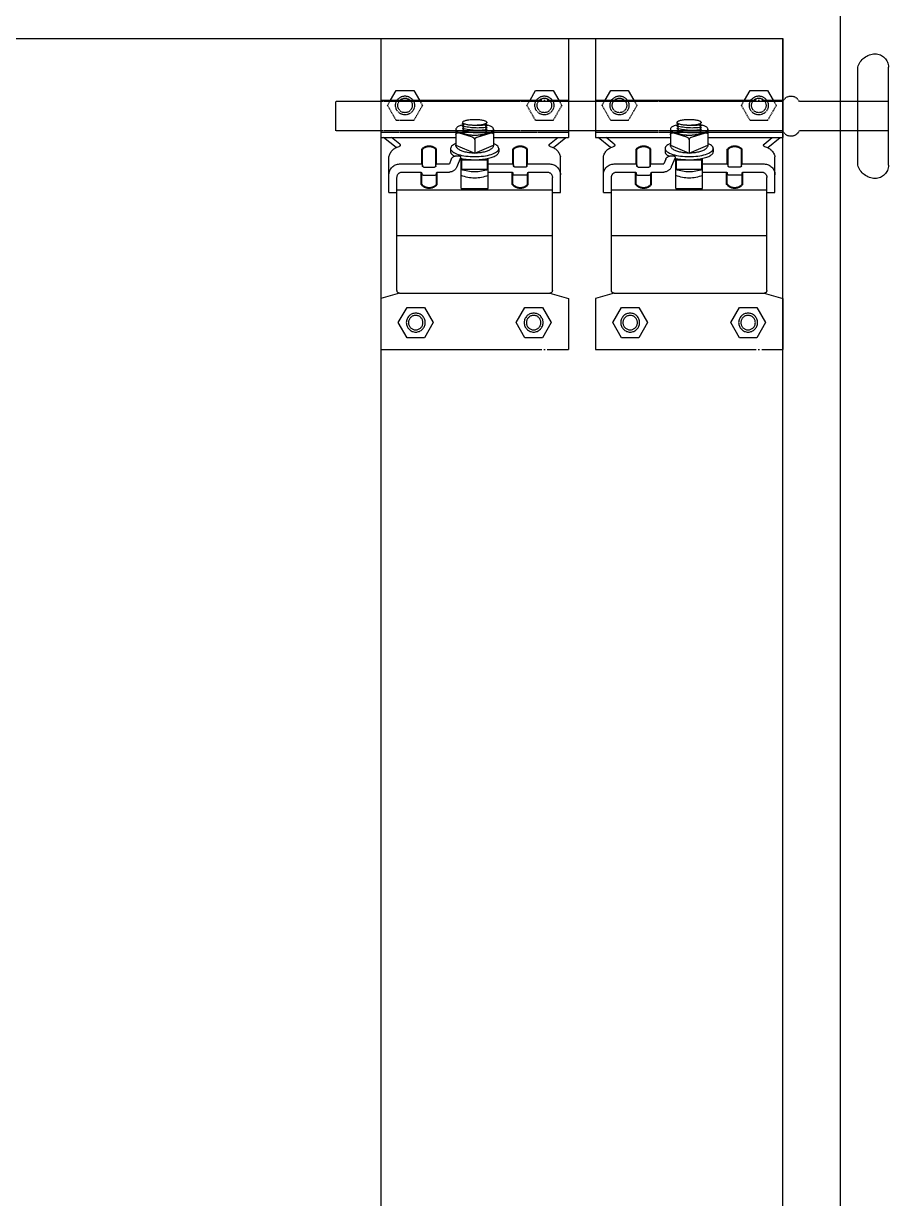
# Model space of a CAD drawing. Header units: millimetres. Extents: x 204328 to 274136, y -196910 to -178068.
# Drawn here: x 259476.9 to 259799.7, y -184836.7 to -184398.5 of the extents above; entities that cross this region are included whole.
import ezdxf

# ---------------------------------------------------------------- set-up
doc = ezdxf.new("R2010")
doc.units = ezdxf.units.MM
doc.linetypes.add('CEN', pattern=[62, 60, -1, 0, -1])
doc.linetypes.add('HIDDEN', pattern=[0.375, 0.25, -0.125])
doc.layers.add('CENTER', color=1, linetype='CEN')

# ---------------------------------------------------------------- blocks, each defined once
blk = doc.blocks.new('상부더블힌지입면')
at = {"color": 8}
for p, q in [((-337431.48, 320574.5, 0), (-337501.48, 320574.5, 0)), ((-337501.48, 320574.5, 0), (-337501.48, 320537.49, 0)), ((-337431.48, 320574.5, 0), (-337431.48, 320537.49, 0)), ((-337351.45, 320574.5, 0), (-337421.45, 320574.5, 0)), ((-337421.45, 320574.5, 0), (-337421.45, 320537.49, 0)), ((-337351.45, 320574.5, 0), (-337351.45, 320537.49, 0)), ((-337540.89, 320527.24, 0), (-337540.89, 320563.74, 0)), ((-337529.39, 320527.21, 0), (-337529.39, 320563.77, 0)), ((-337431.48, 320551.48, 0), (-337501.48, 320551.48, 0)), ((-337351.45, 320551.48, 0), (-337421.45, 320551.48, 0)), ((-337473.48, 320540.61, 0), (-337473.48, 320534.69, 0)), ((-337470.94, 320542.17, 0), (-337471.35, 320542.17, 0)), ((-337470.96, 320542.32, 0), (-337470.63, 320542.65, 0)), ((-337470.63, 320541.87, 0), (-337470.96, 320542.19, 0)), ((-337470.96, 320541.41, 0), (-337470.63, 320541.74, 0)), ((-337470.63, 320540.96, 0), (-337470.96, 320541.28, 0)), ((-337470.96, 320540.5, 0), (-337470.63, 320540.83, 0)), ((-337462.33, 320542.32, 0), (-337462.01, 320542.65, 0)), ((-337462.01, 320541.87, 0), (-337462.33, 320542.19, 0)), ((-337462.33, 320541.41, 0), (-337462.01, 320541.74, 0)), ((-337462.01, 320540.96, 0), (-337462.33, 320541.28, 0)), ((-337462.33, 320540.5, 0), (-337462.01, 320540.83, 0)), ((-337461.61, 320542.17, 0), (-337462.32, 320542.17, 0)), ((-337462.01, 320542.77, 0), (-337462.13, 320542.89, 0)), ((-337459.48, 320540.61, 0), (-337459.48, 320534.69, 0)), ((-337393.45, 320540.61, 0), (-337393.45, 320534.69, 0)), ((-337390.9, 320542.17, 0), (-337391.32, 320542.17, 0)), ((-337390.92, 320542.32, 0), (-337390.6, 320542.65, 0)), ((-337390.6, 320541.87, 0), (-337390.92, 320542.19, 0)), ((-337390.92, 320541.41, 0), (-337390.6, 320541.74, 0)), ((-337390.6, 320540.96, 0), (-337390.92, 320541.28, 0)), ((-337390.92, 320540.5, 0), (-337390.6, 320540.83, 0)), ((-337382.3, 320542.32, 0), (-337381.97, 320542.65, 0)), ((-337381.97, 320541.87, 0), (-337382.3, 320542.19, 0)), ((-337382.3, 320541.41, 0), (-337381.97, 320541.74, 0)), ((-337381.97, 320540.96, 0), (-337382.3, 320541.28, 0)), ((-337382.3, 320540.5, 0), (-337381.97, 320540.83, 0)), ((-337381.58, 320542.17, 0), (-337382.28, 320542.17, 0)), ((-337381.97, 320542.77, 0), (-337382.09, 320542.89, 0)), ((-337379.45, 320540.61, 0), (-337379.45, 320534.69, 0)), ((-337473.48, 320537.49, 0), (-337501.48, 320537.49, 0)), ((-337495.83, 320533.78, 0), (-337500.48, 320537.49, 0)), ((-337494.45, 320535.07, 0), (-337497.48, 320537.49, 0)), ((-337467.34, 320537.72, 0), (-337472.57, 320539.33, 0)), ((-337470.63, 320540.05, 0), (-337470.96, 320540.38, 0)), ((-337470.96, 320539.6, 0), (-337470.63, 320539.92, 0)), ((-337470.61, 320539.12, 0), (-337470.96, 320539.47, 0)), ((-337466.48, 320536.63, 0), (-337466.48, 320531.7, 0)), ((-337465.62, 320537.72, 0), (-337460.39, 320539.33, 0)), ((-337462.01, 320540.05, 0), (-337462.33, 320540.38, 0)), ((-337462.33, 320539.6, 0), (-337462.01, 320539.92, 0)), ((-337462.14, 320539.27, 0), (-337462.33, 320539.47, 0)), ((-337431.48, 320537.49, 0), (-337459.48, 320537.49, 0)), ((-337438.51, 320535.07, 0), (-337435.48, 320537.49, 0)), ((-337437.13, 320533.78, 0), (-337432.48, 320537.49, 0)), ((-337393.45, 320537.49, 0), (-337421.45, 320537.49, 0)), ((-337415.8, 320533.78, 0), (-337420.45, 320537.49, 0)), ((-337414.42, 320535.07, 0), (-337417.45, 320537.49, 0)), ((-337387.31, 320537.72, 0), (-337392.54, 320539.33, 0)), ((-337390.6, 320540.05, 0), (-337390.92, 320540.38, 0)), ((-337390.92, 320539.6, 0), (-337390.6, 320539.92, 0)), ((-337390.57, 320539.12, 0), (-337390.92, 320539.47, 0)), ((-337386.45, 320536.63, 0), (-337386.45, 320531.7, 0)), ((-337385.59, 320537.72, 0), (-337380.36, 320539.33, 0)), ((-337381.97, 320540.05, 0), (-337382.3, 320540.38, 0)), ((-337382.3, 320539.6, 0), (-337381.97, 320539.92, 0)), ((-337382.1, 320539.27, 0), (-337382.3, 320539.47, 0)), ((-337351.45, 320537.49, 0), (-337379.45, 320537.49, 0)), ((-337358.48, 320535.07, 0), (-337355.45, 320537.49, 0)), ((-337357.1, 320533.78, 0), (-337352.45, 320537.49, 0)), ((-337486.23, 320527.66, 0), (-337486.23, 320533.23, 0)), ((-337485.98, 320527, 0), (-337485.98, 320533.13, 0)), ((-337480.98, 320527, 0), (-337480.98, 320533.13, 0)), ((-337480.73, 320527.66, 0), (-337480.73, 320533.23, 0)), ((-337475.48, 320533.41, 0), (-337475.48, 320532.23, 0)), ((-337466.48, 320531.7, 0), (-337473.48, 320534.69, 0)), ((-337459.48, 320534.69, 0), (-337466.48, 320531.7, 0)), ((-337457.48, 320533.41, 0), (-337457.48, 320532.23, 0)), ((-337452.23, 320527.66, 0), (-337452.23, 320533.23, 0)), ((-337451.98, 320527, 0), (-337451.98, 320533.13, 0)), ((-337446.98, 320527, 0), (-337446.98, 320533.13, 0)), ((-337446.73, 320527.66, 0), (-337446.73, 320533.23, 0)), ((-337406.2, 320527.66, 0), (-337406.2, 320533.23, 0)), ((-337405.95, 320527, 0), (-337405.95, 320533.13, 0)), ((-337400.95, 320527, 0), (-337400.95, 320533.13, 0)), ((-337400.7, 320527.66, 0), (-337400.7, 320533.23, 0)), ((-337395.45, 320533.41, 0), (-337395.45, 320532.23, 0)), ((-337386.45, 320531.7, 0), (-337393.45, 320534.69, 0)), ((-337379.45, 320534.69, 0), (-337386.45, 320531.7, 0)), ((-337377.45, 320533.41, 0), (-337377.45, 320532.23, 0)), ((-337372.2, 320527.66, 0), (-337372.2, 320533.23, 0)), ((-337371.95, 320527, 0), (-337371.95, 320533.13, 0)), ((-337366.95, 320527, 0), (-337366.95, 320533.13, 0)), ((-337366.7, 320527.66, 0), (-337366.7, 320533.23, 0)), ((-337498.48, 320517.06, 0), (-337498.48, 320530.3, 0)), ((-337486.23, 320527.66, 0), (-337494.48, 320527.66, 0)), ((-337471.48, 320527.66, 0), (-337480.73, 320527.66, 0)), ((-337471.48, 320518.55, 0), (-337471.48, 320529.75, 0)), ((-337471.23, 320525.76, 0), (-337471.23, 320529.22, 0)), ((-337461.73, 320529.22, 0), (-337471.23, 320529.22, 0)), ((-337461.73, 320525.76, 0), (-337461.73, 320529.22, 0)), ((-337461.48, 320518.55, 0), (-337461.48, 320529.75, 0)), ((-337461.21, 320530, 0), (-337459.82, 320526.54, 0)), ((-337459.6, 320530.68, 0), (-337460.74, 320530.68, 0)), ((-337457.75, 320529.43, 0), (-337457.03, 320527.66, 0)), ((-337452.48, 320527.66, 0), (-337457.03, 320527.66, 0)), ((-337452.23, 320527.66, 0), (-337457.03, 320527.66, 0)), ((-337438.48, 320527.66, 0), (-337446.73, 320527.66, 0)), ((-337434.48, 320517.06, 0), (-337434.48, 320530.3, 0)), ((-337418.45, 320517.06, 0), (-337418.45, 320530.3, 0)), ((-337406.2, 320527.66, 0), (-337414.45, 320527.66, 0)), ((-337391.45, 320527.66, 0), (-337400.7, 320527.66, 0)), ((-337391.45, 320518.55, 0), (-337391.45, 320529.75, 0)), ((-337391.2, 320525.76, 0), (-337391.2, 320529.22, 0)), ((-337381.7, 320529.22, 0), (-337391.2, 320529.22, 0)), ((-337381.7, 320525.76, 0), (-337381.7, 320529.22, 0)), ((-337381.45, 320518.55, 0), (-337381.45, 320529.75, 0)), ((-337381.17, 320530, 0), (-337379.79, 320526.54, 0)), ((-337379.57, 320530.68, 0), (-337380.71, 320530.68, 0)), ((-337377.71, 320529.43, 0), (-337377, 320527.66, 0)), ((-337372.45, 320527.66, 0), (-337377, 320527.66, 0)), ((-337372.2, 320527.66, 0), (-337377, 320527.66, 0)), ((-337358.45, 320527.66, 0), (-337366.7, 320527.66, 0)), ((-337354.45, 320517.06, 0), (-337354.45, 320530.3, 0)), ((-337486.48, 320524.66, 0), (-337493.48, 320524.66, 0)), ((-337486.48, 320520.05, 0), (-337486.48, 320524.66, 0)), ((-337486.23, 320520.13, 0), (-337486.23, 320524, 0)), ((-337485.73, 320523.5, 0), (-337481.23, 320523.5, 0)), ((-337485.48, 320526.5, 0), (-337481.48, 320526.5, 0)), ((-337480.73, 320520.13, 0), (-337480.73, 320524, 0)), ((-337471.48, 320524.66, 0), (-337480.48, 320524.66, 0)), ((-337480.48, 320520.05, 0), (-337480.48, 320524.66, 0)), ((-337480.48, 320524.11, 0), (-337480.48, 320524.16, 0)), ((-337461.73, 320525.76, 0), (-337471.23, 320525.76, 0)), ((-337452.48, 320524.66, 0), (-337457.03, 320524.66, 0)), ((-337452.48, 320524.66, 0), (-337457.03, 320524.66, 0)), ((-337452.48, 320520.05, 0), (-337452.48, 320524.66, 0)), ((-337452.48, 320524.11, 0), (-337452.48, 320524.16, 0)), ((-337452.23, 320520.13, 0), (-337452.23, 320524, 0)), ((-337447.23, 320523.5, 0), (-337451.73, 320523.5, 0)), ((-337447.48, 320526.5, 0), (-337451.48, 320526.5, 0)), ((-337446.73, 320520.13, 0), (-337446.73, 320524, 0)), ((-337439.48, 320524.66, 0), (-337446.48, 320524.66, 0)), ((-337446.48, 320520.05, 0), (-337446.48, 320524.66, 0)), ((-337406.45, 320524.66, 0), (-337413.45, 320524.66, 0)), ((-337406.45, 320520.05, 0), (-337406.45, 320524.66, 0)), ((-337406.2, 320520.13, 0), (-337406.2, 320524, 0)), ((-337405.7, 320523.5, 0), (-337401.2, 320523.5, 0)), ((-337405.45, 320526.5, 0), (-337401.45, 320526.5, 0)), ((-337400.7, 320520.13, 0), (-337400.7, 320524, 0)), ((-337391.45, 320524.66, 0), (-337400.45, 320524.66, 0)), ((-337400.45, 320520.05, 0), (-337400.45, 320524.66, 0)), ((-337400.45, 320524.11, 0), (-337400.45, 320524.16, 0)), ((-337381.7, 320525.76, 0), (-337391.2, 320525.76, 0)), ((-337372.45, 320524.66, 0), (-337377, 320524.66, 0)), ((-337372.45, 320524.66, 0), (-337377, 320524.66, 0)), ((-337372.45, 320520.05, 0), (-337372.45, 320524.66, 0)), ((-337372.45, 320524.11, 0), (-337372.45, 320524.16, 0)), ((-337372.2, 320520.13, 0), (-337372.2, 320524, 0)), ((-337367.2, 320523.5, 0), (-337371.7, 320523.5, 0)), ((-337367.45, 320526.5, 0), (-337371.45, 320526.5, 0)), ((-337366.7, 320520.13, 0), (-337366.7, 320524, 0)), ((-337359.45, 320524.66, 0), (-337366.45, 320524.66, 0)), ((-337366.45, 320520.05, 0), (-337366.45, 320524.66, 0)), ((-337495.48, 320480.5, 0), (-337495.48, 320522.66, 0)), ((-337437.48, 320480.5, 0), (-337437.48, 320522.66, 0)), ((-337415.45, 320480.5, 0), (-337415.45, 320522.66, 0)), ((-337357.45, 320480.5, 0), (-337357.45, 320522.66, 0)), ((-337495.48, 320517.06, 0), (-337498.48, 320517.06, 0)), ((-337437.48, 320518, 0), (-337495.48, 320518, 0)), ((-337461.48, 320518.55, 0), (-337471.48, 320518.55, 0)), ((-337434.48, 320517.06, 0), (-337437.48, 320517.06, 0)), ((-337415.45, 320517.06, 0), (-337418.45, 320517.06, 0)), ((-337357.45, 320518, 0), (-337415.45, 320518, 0)), ((-337381.45, 320518.55, 0), (-337391.45, 320518.55, 0)), ((-337354.45, 320517.06, 0), (-337357.45, 320517.06, 0)), ((-337437.48, 320501, 0), (-337495.48, 320501, 0)), ((-337357.45, 320501, 0), (-337415.45, 320501, 0)), ((-337494.48, 320479.5, 0), (-337501.48, 320477.5, 0)), ((-337438.48, 320479.5, 0), (-337494.48, 320479.5, 0)), ((-337438.48, 320479.5, 0), (-337431.48, 320477.5, 0)), ((-337414.45, 320479.5, 0), (-337421.45, 320477.5, 0)), ((-337358.45, 320479.5, 0), (-337414.45, 320479.5, 0)), ((-337358.45, 320479.5, 0), (-337351.45, 320477.5, 0)), ((-337501.48, 320477.5, 0), (-337501.48, 320458.5, 0)), ((-337431.48, 320477.5, 0), (-337431.48, 320458.5, 0)), ((-337421.45, 320477.5, 0), (-337421.45, 320458.5, 0)), ((-337351.45, 320477.5, 0), (-337351.45, 320458.5, 0)), ((-337431.48, 320458.5, 0), (-337501.48, 320458.5, 0)), ((-337351.45, 320458.5, 0), (-337421.45, 320458.5, 0))]:
    blk.add_line(p, q, dxfattribs=at)
at = {"color": 8, "linetype": 'HIDDEN'}
for p, q in [((-337540.89, 320550.99, 0), (-337507.48, 320550.99, 0)), ((-337501.48, 320550.99, 0), (-337334.57, 320550.99, 0)), ((-337334.57, 320539.99, 0), (-337334.57, 320550.99, 0)), ((-337540.89, 320539.99, 0), (-337507.48, 320539.99, 0)), ((-337501.48, 320539.99, 0), (-337334.57, 320539.99, 0)), ((-337431.48, 320539.5, 0), (-337501.48, 320539.5, 0)), ((-337351.45, 320539.5, 0), (-337421.45, 320539.5, 0))]:
    blk.add_line(p, q, dxfattribs=at)
at = {"color": 8, "elevation": 0}
for points in [[(-337487.13, 320551.48), (-337489.23, 320555.13), (-337495.73, 320555.13), (-337497.84, 320551.48)], [(-337435.13, 320551.48), (-337437.23, 320555.13), (-337443.73, 320555.13), (-337445.84, 320551.48)], [(-337407.09, 320551.48), (-337409.2, 320555.13), (-337415.7, 320555.13), (-337417.8, 320551.48)], [(-337355.09, 320551.48), (-337357.2, 320555.13), (-337363.7, 320555.13), (-337365.8, 320551.48)]]:
    blk.add_lwpolyline(points, dxfattribs=at)
at = {"color": 8, "linetype": 'HIDDEN', "elevation": 0}
for points in [[(-337497.84, 320551.48), (-337498.98, 320549.5), (-337495.73, 320543.88), (-337489.23, 320543.88), (-337485.99, 320549.5), (-337487.13, 320551.48)], [(-337445.84, 320551.48), (-337446.98, 320549.5), (-337443.73, 320543.88), (-337437.23, 320543.88), (-337433.99, 320549.5), (-337435.13, 320551.48)], [(-337417.8, 320551.48), (-337418.94, 320549.5), (-337415.7, 320543.88), (-337409.2, 320543.88), (-337405.95, 320549.5), (-337407.09, 320551.48)], [(-337365.8, 320551.48), (-337366.94, 320549.5), (-337363.7, 320543.88), (-337357.2, 320543.88), (-337353.95, 320549.5), (-337355.09, 320551.48)]]:
    blk.add_lwpolyline(points, dxfattribs=at)
at = {"color": 8, "elevation": 0}
for points in [[(-337491.73, 320474.13), (-337494.98, 320468.5), (-337491.73, 320462.88), (-337485.23, 320462.88), (-337481.99, 320468.5), (-337485.23, 320474.13)], [(-337447.73, 320474.13), (-337450.98, 320468.5), (-337447.73, 320462.88), (-337441.23, 320462.88), (-337437.99, 320468.5), (-337441.23, 320474.13)], [(-337411.7, 320474.13), (-337414.94, 320468.5), (-337411.7, 320462.88), (-337405.2, 320462.88), (-337401.95, 320468.5), (-337405.2, 320474.13)], [(-337367.7, 320474.13), (-337370.94, 320468.5), (-337367.7, 320462.88), (-337361.2, 320462.88), (-337357.95, 320468.5), (-337361.2, 320474.13)]]:
    blk.add_lwpolyline(points, close=True, dxfattribs=at)
at = {"color": 8}
for centre, radius in [((-337488.48, 320468.5, 0), 3.53), ((-337488.48, 320468.5, 0), 2.7), ((-337444.48, 320468.5, 0), 3.53), ((-337444.48, 320468.5, 0), 2.7), ((-337408.45, 320468.5, 0), 3.53), ((-337408.45, 320468.5, 0), 2.7), ((-337364.45, 320468.5, 0), 3.53), ((-337364.45, 320468.5, 0), 2.7)]:
    blk.add_circle(centre, radius, dxfattribs=at)
for centre, radius, start, end in [((-337535.89, 320563.74, 0), 5, 90, 180), ((-337536.13, 320561.68, 0), 7.07, 17.241, 87.9842), ((-337492.48, 320549.5, 0), 3.53, 33.9806, 146.0194), ((-337492.48, 320549.5, 0), 2.7, 47.0512, 132.9488), ((-337440.48, 320549.5, 0), 3.53, 33.9806, 146.0194), ((-337440.48, 320549.5, 0), 2.7, 47.0512, 132.9488), ((-337412.45, 320549.5, 0), 3.53, 33.9806, 146.0194), ((-337412.45, 320549.5, 0), 2.7, 47.0512, 132.9488), ((-337360.45, 320549.5, 0), 3.53, 33.9806, 146.0194), ((-337360.45, 320549.5, 0), 2.7, 47.0512, 132.9488), ((-337470.89, 320542.26, 0), 0.0908, 135, 225), ((-337467.57, 320564.17, 0), 22.18, 261.1392, 274.9943), ((-337467.57, 320563.26, 0), 22.18, 261.1392, 284.5856), ((-337470.89, 320541.35, 0), 0.0908, 135, 225), ((-337467.57, 320562.35, 0), 22.18, 261.1392, 284.5856), ((-337470.69, 320542.71, 0), 0.0908, 315, 8.6335), ((-337470.69, 320541.8, 0), 0.0908, 315, 45), ((-337470.69, 320540.89, 0), 0.0908, 315, 45), ((-337467.57, 320564.17, 0), 22.18, 281.9811, 284.5856), ((-337462.27, 320542.26, 0), 0.0908, 135, 225), ((-337462.27, 320541.35, 0), 0.0908, 135, 225), ((-337462.07, 320542.71, 0), 0.0908, 315, 45), ((-337462.07, 320541.8, 0), 0.0908, 315, 45), ((-337462.07, 320540.89, 0), 0.0908, 315, 45), ((-337390.86, 320542.26, 0), 0.0908, 135, 225), ((-337387.53, 320564.17, 0), 22.18, 261.1392, 274.9943), ((-337387.53, 320563.26, 0), 22.18, 261.1392, 284.5856), ((-337390.86, 320541.35, 0), 0.0908, 135, 225), ((-337387.53, 320562.35, 0), 22.18, 261.1392, 284.5856), ((-337390.66, 320542.71, 0), 0.0908, 315, 8.6335), ((-337390.66, 320541.8, 0), 0.0908, 315, 45), ((-337390.66, 320540.89, 0), 0.0908, 315, 45), ((-337387.53, 320564.17, 0), 22.18, 281.9811, 284.5856), ((-337382.24, 320542.26, 0), 0.0908, 135, 225), ((-337382.24, 320541.35, 0), 0.0908, 135, 225), ((-337382.04, 320542.71, 0), 0.0908, 315, 45), ((-337382.04, 320541.8, 0), 0.0908, 315, 45), ((-337382.04, 320540.89, 0), 0.0908, 315, 45), ((-337472.67, 320538.52, 0), 0.811, 82.9492, 174.5861), ((-337470.89, 320540.44, 0), 0.0908, 135, 225), ((-337467.57, 320561.45, 0), 22.18, 261.1392, 284.5856), ((-337470.89, 320539.53, 0), 0.0908, 135, 225), ((-337470.69, 320539.99, 0), 0.0908, 315, 45), ((-337467.81, 320536.46, 0), 1.34, 7.0056, 69.4682), ((-337465.15, 320536.46, 0), 1.34, 110.5318, 172.9944), ((-337462.27, 320540.44, 0), 0.0908, 135, 225), ((-337462.27, 320539.53, 0), 0.0908, 135, 225), ((-337462.07, 320539.99, 0), 0.0908, 315, 45), ((-337460.29, 320538.52, 0), 0.811, 5.4139, 97.0508), ((-337392.64, 320538.52, 0), 0.811, 82.9492, 174.5861), ((-337390.86, 320540.44, 0), 0.0908, 135, 225), ((-337387.53, 320561.45, 0), 22.18, 261.1392, 284.5856), ((-337390.86, 320539.53, 0), 0.0908, 135, 225), ((-337390.66, 320539.99, 0), 0.0908, 315, 45), ((-337387.78, 320536.46, 0), 1.34, 7.0056, 69.4682), ((-337385.12, 320536.46, 0), 1.34, 110.5318, 172.9944), ((-337382.24, 320540.44, 0), 0.0908, 135, 225), ((-337382.24, 320539.53, 0), 0.0908, 135, 225), ((-337382.04, 320539.99, 0), 0.0908, 315, 45), ((-337380.26, 320538.52, 0), 0.811, 5.4139, 97.0508), ((-337493.62, 320529.34, 0), 4.96, 102.1217, 168.8588), ((-337494.76, 320534.68, 0), 0.5, 282.1217, 51.4669), ((-337483.48, 320530.67, 0), 3.76, 42.9905, 137.0095), ((-337483.48, 320530.67, 0), 3.51, 44.5745, 135.4255), ((-337449.48, 320530.67, 0), 3.76, 42.9905, 137.0095), ((-337449.48, 320530.67, 0), 3.51, 44.5745, 135.4255), ((-337438.2, 320534.68, 0), 0.5, 128.5331, 257.8783), ((-337439.35, 320529.34, 0), 4.96, 11.1412, 77.8783), ((-337413.58, 320529.34, 0), 4.96, 102.1217, 168.8588), ((-337414.73, 320534.68, 0), 0.5, 282.1217, 51.4669), ((-337403.45, 320530.67, 0), 3.76, 42.9905, 137.0095), ((-337403.45, 320530.67, 0), 3.51, 44.5745, 135.4255), ((-337369.45, 320530.67, 0), 3.76, 42.9905, 137.0095), ((-337369.45, 320530.67, 0), 3.51, 44.5745, 135.4255), ((-337358.17, 320534.68, 0), 0.5, 128.5331, 257.8783), ((-337359.32, 320529.34, 0), 4.96, 11.1412, 77.8783), ((-337494.48, 320523.66, 0), 4, 90, 180), ((-337487.07, 320526.96, 0), 1.09, 2.0148, 39.6589), ((-337479.89, 320526.96, 0), 1.09, 140.3411, 177.9852), ((-337460.74, 320530.18, 0), 0.5, 90, 201.875), ((-337459.6, 320528.68, 0), 2, 21.875, 90), ((-337453.07, 320526.96, 0), 1.09, 2.0148, 39.6589), ((-337445.89, 320526.96, 0), 1.09, 140.3411, 177.9852), ((-337438.48, 320523.66, 0), 4, 0, 90), ((-337414.45, 320523.66, 0), 4, 90, 180), ((-337407.04, 320526.96, 0), 1.09, 2.0148, 39.6589), ((-337399.86, 320526.96, 0), 1.09, 140.3411, 177.9852), ((-337380.71, 320530.18, 0), 0.5, 90, 201.875), ((-337379.57, 320528.68, 0), 2, 21.875, 90), ((-337373.04, 320526.96, 0), 1.09, 2.0148, 39.6589), ((-337365.86, 320526.96, 0), 1.09, 140.3411, 177.9852), ((-337358.45, 320523.66, 0), 4, 0, 90), ((-337535.89, 320527.24, 0), 5, 180, 270), ((-337536.13, 320529.3, 0), 7.07, 272.0158, 342.759), ((-337493.48, 320522.66, 0), 2, 90, 180), ((-337487.32, 320523.96, 0), 1.09, 2.0148, 39.6589), ((-337485.73, 320524, 0), 0.5, 180, 270), ((-337485.48, 320527, 0), 0.5, 180, 270), ((-337481.48, 320527, 0), 0.5, 270, 0), ((-337481.23, 320524, 0), 0.5, 270, 0), ((-337479.64, 320523.96, 0), 1.09, 140.3411, 177.9852), ((-337466.48, 320538.79, 0), 14.09, 249.2199, 290.7801), ((-337466.48, 320536.51, 0), 14.09, 249.2199, 290.7801), ((-337457.03, 320527.66, 0), 3, 201.875, 270), ((-337453.32, 320523.96, 0), 1.09, 2.0148, 39.6589), ((-337451.73, 320524, 0), 0.5, 180, 270), ((-337451.48, 320527, 0), 0.5, 180, 270), ((-337447.48, 320527, 0), 0.5, 270, 0), ((-337447.23, 320524, 0), 0.5, 270, 0), ((-337445.64, 320523.96, 0), 1.09, 140.3411, 177.9852), ((-337439.48, 320522.66, 0), 2, 0, 90), ((-337413.45, 320522.66, 0), 2, 90, 180), ((-337407.29, 320523.96, 0), 1.09, 2.0148, 39.6589), ((-337405.7, 320524, 0), 0.5, 180, 270), ((-337405.45, 320527, 0), 0.5, 180, 270), ((-337401.45, 320527, 0), 0.5, 270, 0), ((-337401.2, 320524, 0), 0.5, 270, 0), ((-337399.61, 320523.96, 0), 1.09, 140.3411, 177.9852), ((-337386.45, 320538.79, 0), 14.09, 249.2199, 290.7801), ((-337386.45, 320536.51, 0), 14.09, 249.2199, 290.7801), ((-337377, 320527.66, 0), 3, 201.875, 270), ((-337373.29, 320523.96, 0), 1.09, 2.0148, 39.6589), ((-337371.7, 320524, 0), 0.5, 180, 270), ((-337371.45, 320527, 0), 0.5, 180, 270), ((-337367.45, 320527, 0), 0.5, 270, 0), ((-337367.2, 320524, 0), 0.5, 270, 0), ((-337365.61, 320523.96, 0), 1.09, 140.3411, 177.9852), ((-337359.45, 320522.66, 0), 2, 0, 90), ((-337483.48, 320522.31, 0), 3.76, 217.0639, 322.9361), ((-337483.48, 320522.31, 0), 3.51, 218.4112, 321.5888), ((-337449.48, 320522.31, 0), 3.76, 217.0639, 322.9361), ((-337449.48, 320522.31, 0), 3.51, 218.4112, 321.5888), ((-337403.45, 320522.31, 0), 3.76, 217.0639, 322.9361), ((-337403.45, 320522.31, 0), 3.51, 218.4112, 321.5888), ((-337369.45, 320522.31, 0), 3.76, 217.0639, 322.9361), ((-337369.45, 320522.31, 0), 3.51, 218.4112, 321.5888), ((-337494.48, 320480.5, 0), 1, 180, 270), ((-337438.48, 320480.5, 0), 1, 270, 0), ((-337414.45, 320480.5, 0), 1, 180, 270), ((-337358.45, 320480.5, 0), 1, 270, 0)]:
    blk.add_arc(centre, radius, start, end, dxfattribs=at)
at = {"color": 8, "linetype": 'HIDDEN'}
for centre, radius, start, end in [((-337504.48, 320549.75, 0), 3.25, 22.4962, 157.5038), ((-337492.48, 320549.5, 0), 3.53, 146.0194, 33.9806), ((-337492.48, 320549.5, 0), 2.7, 132.9488, 47.0512), ((-337440.48, 320549.5, 0), 3.53, 146.0194, 33.9806), ((-337440.48, 320549.5, 0), 2.7, 132.9488, 47.0512), ((-337412.45, 320549.5, 0), 3.53, 146.0194, 33.9806), ((-337412.45, 320549.5, 0), 2.7, 132.9488, 47.0512), ((-337360.45, 320549.5, 0), 3.53, 146.0194, 33.9806), ((-337360.45, 320549.5, 0), 2.7, 132.9488, 47.0512), ((-337504.48, 320541.23, 0), 3.25, 202.4962, 337.5038)]:
    blk.add_arc(centre, radius, start, end, dxfattribs=at)
at = {"color": 8, "extrusion": (0, 0, -1)}
for centre, major_axis, ratio, start_param, end_param in [((-337466.48, 320540.61, 0), (7, 0), 0.311178, -0.801609, 3.943201), ((-337466.48, 320543.17, 0), (-4.5, 0), 0.246975, 3.141593, 9.424778), ((-337386.45, 320540.61, 0), (7, 0), 0.311178, -0.801609, 3.943201), ((-337386.45, 320543.17, 0), (-4.5, 0), 0.246975, 3.141593, 9.424778), ((-337466.48, 320539.56, 0), (-4.5, 0), 0.246975, 3.406077, 6.219845), ((-337386.45, 320539.56, 0), (-4.5, 0), 0.246975, 3.406077, 6.219845), ((-337466.48, 320533.41, 0), (9, 0), 0.331338, -0.679674, 3.821266), ((-337466.48, 320532.23, 0), (-9, 0), 0.331338, 4.076615, 6.283185), ((-337466.48, 320532.23, 0), (-9, 0), 0.331338, 3.141593, 3.725343), ((-337386.45, 320533.41, 0), (9, 0), 0.331338, -0.679674, 3.821266), ((-337386.45, 320532.23, 0), (-9, 0), 0.331338, 4.076615, 6.283185), ((-337386.45, 320532.23, 0), (-9, 0), 0.331338, 3.141593, 3.725343)]:
    blk.add_ellipse(centre, major_axis=major_axis, ratio=ratio, start_param=start_param, end_param=end_param, dxfattribs=at)
at = {"color": 8}
for centre in [(-337466.48, 320534.69, 0), (-337386.45, 320534.69, 0)]:
    blk.add_ellipse(centre, major_axis=(-7, 0), ratio=0.426006, start_param=0, end_param=3.141593, dxfattribs=at)

msp = doc.modelspace()

# ---------------------------------------------------------------- linework, layer by layer
at = {"color": 3}
for p, q in [((259781.82, -189504.02, 0), (259781.82, -181789.76, 0)), ((250610.32, -184404.02, 0), (259760.32, -184404.02, 0)), ((259760.32, -189504.02, 0), (259760.32, -184404.02, 0))]:
    msp.add_line(p, q, dxfattribs=at)
at = {"color": 8, "linetype": 'Continuous'}
msp.add_line((259610.28, -184404.02, 0), (259610.28, -189458.97, 0), dxfattribs=at)

# ---------------------------------------------------------------- block references
at = {"layer": 'CENTER', "color": 0, "xscale": -1}
msp.add_blockref('상부더블힌지입면', (-77741.16, -504978.52, 0), dxfattribs=at)

doc.saveas('drawing.dxf')
